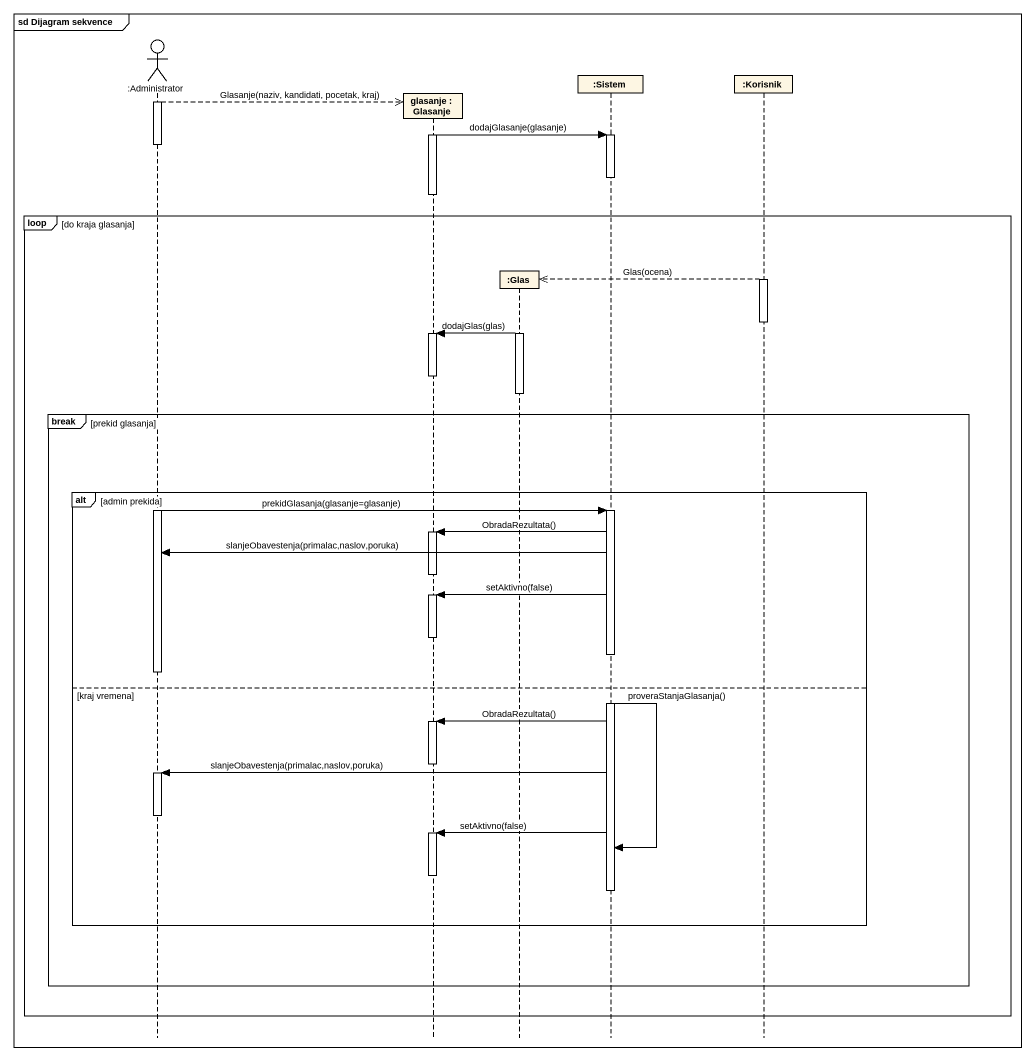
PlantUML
@startuml
mainframe sd Dijagram sekvence
hide footbox
actor ":Administrator" as Administrator
participant "glasanje : Glasanje" as glasanje
participant ":Glas" as Glas
participant ":Sistem" as Sistem
participant ":Korisnik" as Korisnik

activate Administrator
Administrator -->> glasanje ** : Glasanje(naziv, kandidati, pocetak, kraj)
activate glasanje
glasanje -> Sistem : dodajGlasanje(glasanje)
activate Sistem
deactivate Administrator
deactivate Sistem
deactivate glasanje
loop do kraja glasanja
  activate Korisnik
  Korisnik -->> Glas ** : Glas(ocena)
  deactivate Korisnik
  activate Glas
  Glas -> glasanje : dodajGlas(glas)
  activate glasanje
  deactivate glasanje
  deactivate Glas
  break prekid glasanja
    alt admin prekida
      activate Administrator
      Administrator -> Sistem : prekidGlasanja(glasanje=glasanje)
      activate Sistem
      Sistem -> glasanje : ObradaRezultata()
      activate glasanje
      Sistem -> Administrator : slanjeObavestenja(primalac,naslov,poruka)
      deactivate glasanje
      Sistem -> glasanje : setAktivno(false)
      activate glasanje
      deactivate glasanje
      deactivate Administrator
    else kraj vremena
      Sistem -> glasanje : ObradaRezultata()
      activate glasanje
      deactivate glasanje
      Sistem -> Administrator : slanjeObavestenja(primalac,naslov,poruka)
      activate Administrator
      deactivate Administrator
      Sistem -> glasanje : setAktivno(false)
      activate glasanje
      Sistem -> Sistem : proveraStanjaGlasanja()
      deactivate glasanje
      deactivate Sistem
    end
  end
end
@enduml
